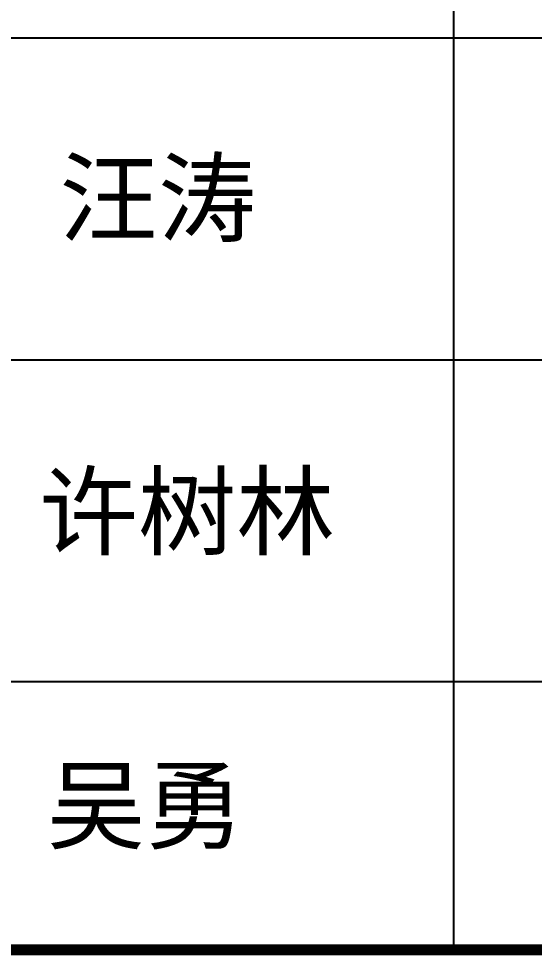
# Model space of a CAD drawing. Extents: x 1036631 to 1215829, y 649019 to 896649.
# Drawn here: x 1151623 to 1153501, y 809010 to 812418 of the extents above; entities that cross this region are included whole.
import ezdxf

# ---------------------------------------------------------------- set-up
doc = ezdxf.new("R2010")
doc.units = 0
doc.header["$LTSCALE"] = 1000
doc.header["$MEASUREMENT"] = 0
doc.layers.add('0-签名', color=2, linetype='Continuous')
doc.layers.add('图框', color=7, linetype='Continuous')
doc.styles.add('STYLE-黑体', font='simhei.ttf')

msp = doc.modelspace()

# ---------------------------------------------------------------- linework, layer by layer
at = {"layer": '图框', "color": 0}
for p, q in [((1149649.1, 812348.6), (1155327.1, 812348.6)), ((1149649.1, 811177.3), (1155327.1, 811177.3)), ((1149649.1, 810006), (1155327.1, 810006)), ((1149649.1, 809029.9), (1155327.1, 809029.9))]:
    msp.add_line(p, q, dxfattribs=at)
msp.add_lwpolyline([(1153208, 809029.9), (1153208, 815667.3)], dxfattribs=at)
at = {"layer": '图框', "color": 0, "const_width": 39.5}
msp.add_lwpolyline([(1149649.1, 809029.9), (1155327.1, 809029.9)], dxfattribs=at)

# ---------------------------------------------------------------- texts
at = {"layer": '0-签名', "color": 4, "style": 'STYLE-黑体'}
msp.add_text('吴勇', height=262.94, dxfattribs=at).set_placement((1151726.3, 809424.6))
at = {"layer": '图框', "color": 4, "style": 'STYLE-黑体'}
for s, p in [('汪涛', (1151771.4, 811634.4)), ('许树林', (1151698.3, 810493.3))]:
    msp.add_text(s, height=262.94, dxfattribs=at).set_placement(p)

doc.saveas('drawing.dxf')
